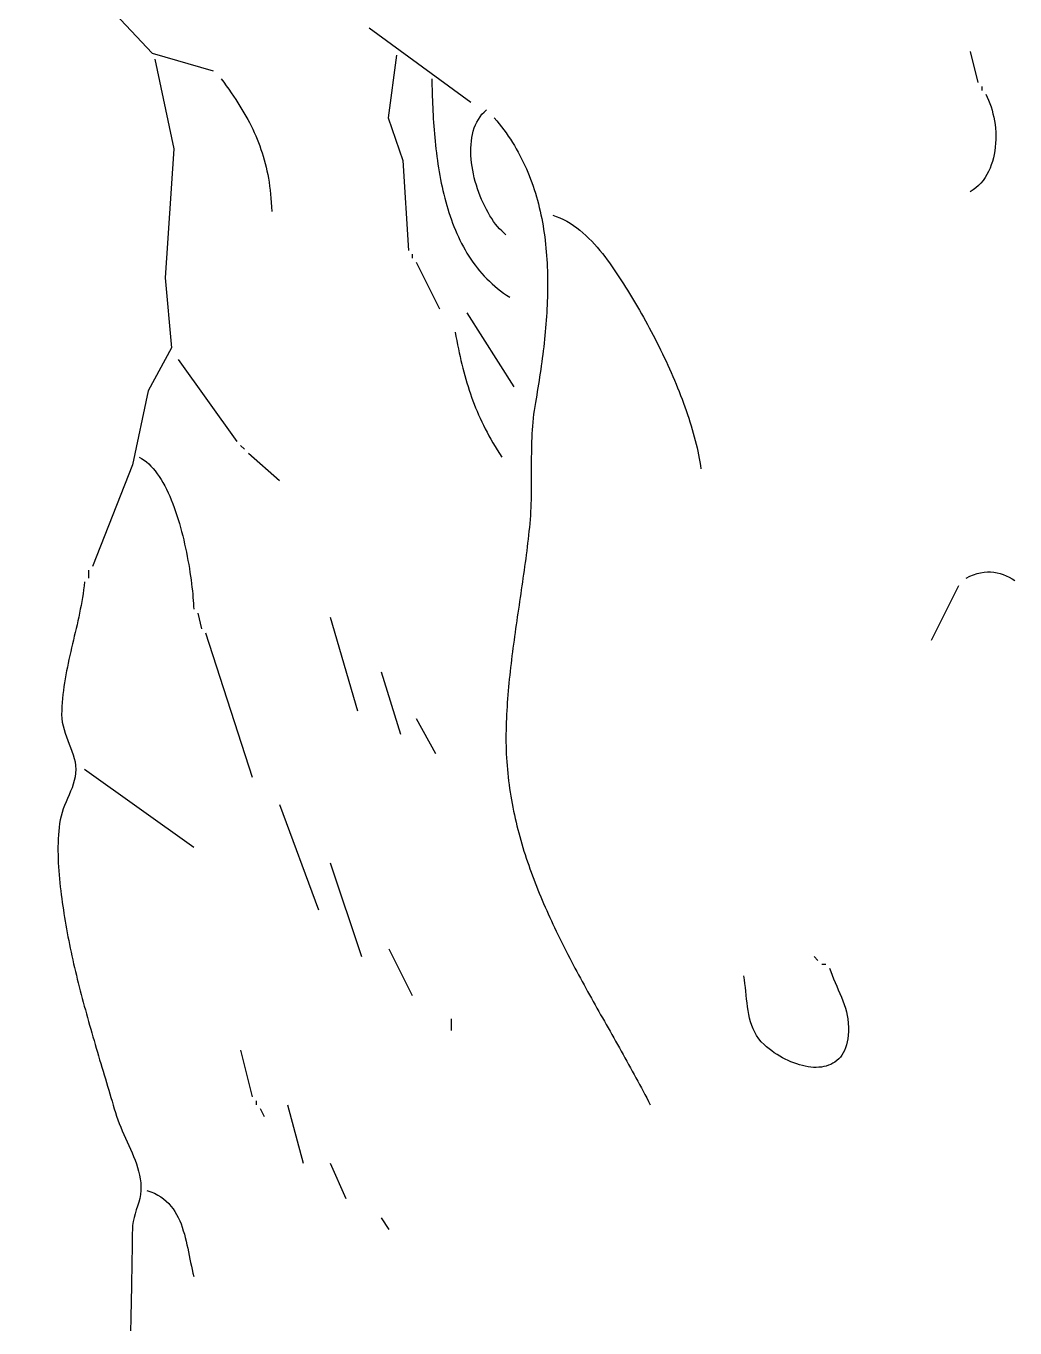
# Model space of a CAD drawing. Header units: millimetres. Extents: x 17 to 1517, y 15 to 1503.
# Drawn here: x 487 to 740.5, y 559.8 to 893.5 of the extents above; entities that cross this region are included whole.
import ezdxf

# ---------------------------------------------------------------- set-up
doc = ezdxf.new("R2010")
doc.units = ezdxf.units.MM
doc.layers.add('0_0_0', color=3, linetype='Continuous')

msp = doc.modelspace()

# ---------------------------------------------------------------- linework, layer by layer
at = {"layer": '0_0_0'}
for points in [[(487, 921), (519.3002, 886.5139), (535, 882)], [(575, 893), (601, 874)], [(520, 885), (524.9105, 862), (522.6351, 829), (524.267, 811), (518.3395, 800), (514.2739, 781), (504, 755)], [(582, 886), (579.8572, 870), (583.6204, 859), (585, 836)], [(729, 887), (731, 879)], [(537, 880), (537.6708, 879.0872), (538.3225, 878.186), (538.9552, 877.2952), (539.569, 876.4139), (540.1641, 875.5411), (540.7404, 874.6756), (541.2982, 873.8166), (541.8376, 872.963), (542.3587, 872.1138), (542.8616, 871.2679), (543.3464, 870.4244), (543.8133, 869.5822), (544.2623, 868.7404), (544.6937, 867.8979), (545.1074, 867.0537), (545.5037, 866.2068), (545.8826, 865.3561), (546.2443, 864.5008), (546.5888, 863.6396), (546.9164, 862.7717), (547.2271, 861.8961), (547.521, 861.0116), (547.7983, 860.1173), (548.0591, 859.2122), (548.3035, 858.2953), (548.5316, 857.3655), (548.7435, 856.4219), (548.9394, 855.4634), (549.1193, 854.4889), (549.2835, 853.4976), (549.4319, 852.4884), (549.5648, 851.4602), (549.6823, 850.4121), (549.7844, 849.3431), (549.8713, 848.252), (549.9431, 847.138), (550, 846)], [(591, 880), (591.0193, 879.1069), (591.0409, 878.2053), (591.065, 877.2955), (591.092, 876.378), (591.1222, 875.4533), (591.1559, 874.5218), (591.1934, 873.5839), (591.2351, 872.6402), (591.2813, 871.691), (591.3323, 870.7369), (591.3884, 869.7783), (591.45, 868.8156), (591.5174, 867.8493), (591.5908, 866.8799), (591.6707, 865.9079), (591.7574, 864.9336), (591.8511, 863.9576), (591.9522, 862.9802), (592.061, 862.002), (592.1779, 861.0234), (592.3031, 860.0449), (592.437, 859.0669), (592.58, 858.0899), (592.7322, 857.1144), (592.8941, 856.1407), (593.066, 855.1694), (593.2482, 854.2009), (593.4411, 853.2357), (593.6448, 852.2742), (593.8599, 851.3169), (594.0865, 850.3642), (594.3251, 849.4166), (594.5759, 848.4746), (594.8393, 847.5386), (595.1156, 846.6091), (595.405, 845.6865), (595.708, 844.7712), (596.0249, 843.8639), (596.356, 842.9648), (596.7015, 842.0745), (597.0619, 841.1934), (597.4375, 840.3219), (597.8285, 839.4606), (598.2353, 838.6099), (598.6582, 837.7702), (599.0976, 836.942), (599.5537, 836.1258), (600.027, 835.322), (600.5176, 834.5311), (601.026, 833.7535), (601.5524, 832.9897), (602.0973, 832.2401), (602.6608, 831.5052), (603.2434, 830.7855), (603.8453, 830.0814), (604.4669, 829.3934), (605.1085, 828.7219), (605.7704, 828.0674), (606.4529, 827.4303), (607.1565, 826.8112), (607.8813, 826.2104), (608.6277, 825.6284), (609.3961, 825.0657), (610.1867, 824.5227), (611, 824)], [(732, 878), (732, 877)], [(733, 876), (733.3835, 875.2488), (733.7393, 874.4626), (734.0668, 873.6446), (734.3648, 872.7979), (734.6327, 871.9256), (734.8695, 871.0309), (735.0745, 870.1169), (735.2466, 869.1868), (735.3851, 868.2437), (735.4891, 867.2907), (735.5578, 866.331), (735.5902, 865.3678), (735.5856, 864.4041), (735.543, 863.4431), (735.4616, 862.4879), (735.3405, 861.5418), (735.179, 860.6078), (734.976, 859.6891), (734.7309, 858.7888), (734.4426, 857.9101), (734.1103, 857.056), (733.7333, 856.2298), (733.3105, 855.4347), (732.8412, 854.6736), (732.3246, 853.9498), (731.7596, 853.2664), (731.1455, 852.6266), (730.4815, 852.0335), (729.7666, 851.4902), (729, 851)], [(610, 840), (609.4583, 840.4597), (608.9226, 840.9676), (608.3941, 841.5211), (607.874, 842.1179), (607.3635, 842.7555), (606.8639, 843.4315), (606.3764, 844.1436), (605.9021, 844.8892), (605.4423, 845.666), (604.9982, 846.4715), (604.5711, 847.3033), (604.1621, 848.159), (603.7724, 849.0363), (603.4032, 849.9325), (603.0559, 850.8455), (602.7315, 851.7726), (602.4314, 852.7115), (602.1566, 853.6599), (601.9085, 854.6152), (601.6882, 855.575), (601.497, 856.537), (601.3361, 857.4986), (601.2066, 858.4576), (601.1099, 859.4114), (601.047, 860.3577), (601.0193, 861.294), (601.028, 862.2178), (601.0742, 863.1269), (601.1591, 864.0188), (601.2841, 864.891), (601.4502, 865.7411), (601.6588, 866.5668), (601.911, 867.3655), (602.208, 868.1349), (602.5511, 868.8726), (602.9415, 869.5761), (603.3803, 870.243), (603.8689, 870.8709), (604.4084, 871.4573), (605, 872)], [(607, 870), (607.6503, 869.2375), (608.2817, 868.4669), (608.8944, 867.6882), (609.4887, 866.9016), (610.0647, 866.1073), (610.6227, 865.3054), (611.1629, 864.4961), (611.6854, 863.6795), (612.1907, 862.8558), (612.6787, 862.0252), (613.1499, 861.1878), (613.6043, 860.3437), (614.0423, 859.4933), (614.464, 858.6364), (614.8696, 857.7735), (615.2595, 856.9045), (615.6337, 856.0298), (615.9926, 855.1493), (616.3363, 854.2633), (616.6651, 853.372), (616.9791, 852.4754), (617.2787, 851.5739), (617.5639, 850.6674), (617.8352, 849.7562), (618.0926, 848.8405), (618.3363, 847.9203), (618.5667, 846.9959), (618.784, 846.0674), (618.9882, 845.135), (619.1798, 844.1988), (619.3588, 843.2589), (619.5256, 842.3157), (619.6803, 841.3691), (619.8231, 840.4194), (619.9543, 839.4667), (620.0741, 838.5111), (620.1828, 837.5529), (620.2804, 836.5922), (620.3674, 835.6292), (620.4438, 834.664), (620.5099, 833.6967), (620.5659, 832.7275), (620.6121, 831.7567), (620.6487, 830.7843), (620.6758, 829.8105), (620.6937, 828.8354), (620.7027, 827.8593), (620.7029, 826.8822), (620.6946, 825.9044), (620.678, 824.926), (620.6532, 823.9471), (620.6206, 822.9679), (620.5804, 821.9886), (620.5327, 821.0093), (620.4779, 820.0303), (620.416, 819.0515), (620.3474, 818.0733), (620.2722, 817.0957), (620.1907, 816.119), (620.1031, 815.1432), (620.0097, 814.1685), (619.9105, 813.1952), (619.8059, 812.2233), (619.6962, 811.253), (619.5814, 810.2845), (619.4618, 809.3179), (619.3377, 808.3534), (619.2092, 807.3912), (619.0766, 806.4313), (618.9402, 805.4741), (618.8, 804.5195), (618.6565, 803.5678), (618.5096, 802.6192), (618.3598, 801.6737), (618.2072, 800.7316), (618.052, 799.793), (617.8945, 798.8581), (617.7348, 797.927), (617.5733, 797), (617.4052, 795.989), (617.2558, 794.9807), (617.1239, 793.9748), (617.0085, 792.9711), (616.9086, 791.9695), (616.8229, 790.9698), (616.7504, 789.9717), (616.69, 788.9751), (616.6406, 787.9798), (616.6012, 786.9856), (616.5705, 785.9923), (616.5476, 784.9997), (616.5314, 784.0076), (616.5207, 783.0159), (616.5144, 782.0242), (616.5115, 781.0325), (616.5109, 780.0406), (616.5114, 779.0482), (616.512, 778.0551), (616.5116, 777.0613), (616.5091, 776.0664), (616.5034, 775.0703), (616.4934, 774.0728), (616.4781, 773.0736), (616.4562, 772.0727), (616.4268, 771.0698), (616.3887, 770.0647), (616.3408, 769.0573), (616.2821, 768.0473), (616.2115, 767.0345), (616.1278, 766.0188), (616.03, 765), (615.9239, 763.9931), (615.8136, 762.9874), (615.6992, 761.9826), (615.5812, 760.9788), (615.4596, 759.976), (615.3347, 758.974), (615.2067, 757.9729), (615.0759, 756.9725), (614.9425, 755.9729), (614.8067, 754.974), (614.6688, 753.9757), (614.529, 752.978), (614.3875, 751.9808), (614.2445, 750.9841), (614.1004, 749.9879), (613.9552, 748.9921), (613.8094, 747.9966), (613.663, 747.0014), (613.5163, 746.0064), (613.3696, 745.0117), (613.2231, 744.0171), (613.077, 743.0226), (612.9315, 742.0282), (612.7869, 741.0338), (612.6435, 740.0394), (612.5014, 739.0449), (612.3608, 738.0502), (612.2221, 737.0554), (612.0854, 736.0603), (611.951, 735.065), (611.819, 734.0693), (611.6899, 733.0733), (611.5637, 732.0768), (611.4407, 731.0799), (611.3211, 730.0824), (611.2052, 729.0844), (611.0932, 728.0858), (610.9854, 727.0865), (610.8819, 726.0865), (610.783, 725.0857), (610.6889, 724.0842), (610.5999, 723.0817), (610.5162, 722.0784), (610.438, 721.0741), (610.3655, 720.0689), (610.2991, 719.0625), (610.2389, 718.0551), (610.1851, 717.0466), (610.138, 716.0368), (610.0979, 715.0258), (610.0649, 714.0136), (610.0393, 713), (610.023, 711.9751), (610.0186, 710.9544), (610.0257, 709.9379), (610.0442, 708.9256), (610.0741, 707.9172), (610.1152, 706.9129), (610.1673, 705.9125), (610.2303, 704.916), (610.304, 703.9234), (610.3883, 702.9346), (610.4832, 701.9495), (610.5883, 700.9681), (610.7036, 699.9904), (610.829, 699.0162), (610.9643, 698.0456), (611.1094, 697.0785), (611.2641, 696.1148), (611.4283, 695.1545), (611.6018, 694.1976), (611.7846, 693.2439), (611.9764, 692.2934), (612.1772, 691.3462), (612.3867, 690.4021), (612.6049, 689.461), (612.8316, 688.523), (613.0666, 687.5879), (613.3099, 686.6558), (613.5613, 685.7265), (613.8206, 684.8001), (614.0877, 683.8764), (614.3625, 682.9554), (614.6448, 682.0372), (614.9345, 681.1215), (615.2314, 680.2084), (615.5355, 679.2978), (615.8465, 678.3896), (616.1643, 677.4839), (616.4888, 676.5805), (616.8199, 675.6795), (617.1573, 674.7807), (617.501, 673.8841), (617.8509, 672.9896), (618.2067, 672.0972), (618.5684, 671.2069), (618.9357, 670.3186), (619.3087, 669.4323), (619.687, 668.5478), (620.0706, 667.6652), (620.4594, 666.7843), (620.8532, 665.9052), (621.2518, 665.0278), (621.6551, 664.152), (622.0631, 663.2779), (622.4754, 662.4052), (622.8921, 661.534), (623.3129, 660.6643), (623.7377, 659.7959), (624.1664, 658.9289), (624.5989, 658.0631), (625.0349, 657.1986), (625.4744, 656.3353), (625.9172, 655.473), (626.3632, 654.6119), (626.8122, 653.7517), (627.2641, 652.8926), (627.7188, 652.0343), (628.1761, 651.1769), (628.6358, 650.3203), (629.0979, 649.4645), (629.5622, 648.6094), (630.0286, 647.755), (630.4968, 646.9011), (630.9668, 646.0478), (631.4385, 645.1951), (631.9116, 644.3427), (632.3861, 643.4908), (632.8618, 642.6392), (633.3386, 641.788), (633.8163, 640.937), (634.2948, 640.0861), (634.7739, 639.2354), (635.2536, 638.3849), (635.7336, 637.5343), (636.2139, 636.6838), (636.6942, 635.8331), (637.1745, 634.9824), (637.6546, 634.1315), (638.1343, 633.2804), (638.6136, 632.429), (639.0923, 631.5773), (639.5702, 630.7253), (640.0473, 629.8728), (640.5232, 629.0198), (640.9981, 628.1663), (641.4716, 627.3123), (641.9436, 626.4576), (642.4141, 625.6022), (642.8828, 624.7461), (643.3496, 623.8893), (643.8144, 623.0315), (644.2771, 622.173), (644.7375, 621.3134), (645.1954, 620.4529), (645.6508, 619.5914), (646.1034, 618.7287), (646.5532, 617.8649), (647, 617)], [(622, 845), (622.9284, 844.7058), (623.8413, 844.3514), (624.7381, 843.9407), (625.6183, 843.4773), (626.4816, 842.9651), (627.3276, 842.4078), (628.1556, 841.8093), (628.9654, 841.1733), (629.7565, 840.5037), (630.5283, 839.8042), (631.2806, 839.0786), (632.0129, 838.3307), (632.7246, 837.5643), (633.4154, 836.7832), (634.0848, 835.9912), (634.7324, 835.192), (635.3577, 834.3896), (635.9603, 833.5875), (636.5398, 832.7897), (637.0957, 832), (637.599, 831.2689), (638.1049, 830.5237), (638.613, 829.765), (639.1231, 828.9931), (639.6347, 828.2083), (640.1475, 827.4112), (640.6611, 826.6021), (641.1754, 825.7814), (641.6898, 824.9496), (642.2041, 824.1071), (642.718, 823.2543), (643.231, 822.3915), (643.7429, 821.5193), (644.2532, 820.6379), (644.7618, 819.7479), (645.2682, 818.8497), (645.7721, 817.9436), (646.2732, 817.03), (646.7711, 816.1095), (647.2655, 815.1823), (647.756, 814.2489), (648.2424, 813.3098), (648.7242, 812.3653), (649.2012, 811.4158), (649.6729, 810.4618), (650.1391, 809.5036), (650.5995, 808.5417), (651.0536, 807.5765), (651.5012, 806.6084), (651.9418, 805.6379), (652.3753, 804.6652), (652.8011, 803.6909), (653.2191, 802.7154), (653.6288, 801.739), (654.03, 800.7621), (654.4222, 799.7853), (654.8052, 798.8089), (655.1786, 797.8333), (655.542, 796.8589), (655.8952, 795.8862), (656.2377, 794.9155), (656.5693, 793.9473), (656.8896, 792.9819), (657.1983, 792.0199), (657.4951, 791.0615), (657.7795, 790.1072), (658.0513, 789.1575), (658.3102, 788.2127), (658.5557, 787.2733), (658.7875, 786.3396), (659.0054, 785.4121), (659.209, 784.4912), (659.3978, 783.5773), (659.5717, 782.6708), (659.7302, 781.7722), (659.8731, 780.8817), (660, 780)], [(586, 835), (586, 834)], [(587, 833), (593, 821)], [(600, 820), (612, 801)], [(597, 815), (597.2026, 813.9263), (597.408, 812.8677), (597.6167, 811.8236), (597.8293, 810.7933), (598.0465, 809.776), (598.2688, 808.7713), (598.4968, 807.7783), (598.7311, 806.7964), (598.9723, 805.825), (599.2211, 804.8633), (599.4779, 803.9109), (599.7435, 802.9668), (600.0184, 802.0306), (600.3032, 801.1016), (600.5984, 800.179), (600.9048, 799.2622), (601.2229, 798.3506), (601.5533, 797.4435), (601.8966, 796.5403), (602.2533, 795.6401), (602.6242, 794.7425), (603.0097, 793.8468), (603.4106, 792.9522), (603.8273, 792.0581), (604.2605, 791.1639), (604.7108, 790.2689), (605.1788, 789.3724), (605.6651, 788.4737), (606.1702, 787.5723), (606.6948, 786.6674), (607.2395, 785.7584), (607.8048, 784.8446), (608.3915, 783.9253), (609, 783)], [(526, 808), (541, 787)], [(542, 786), (543, 785)], [(516, 783), (516.6356, 782.643), (517.2542, 782.2322), (517.8561, 781.7697), (518.4414, 781.2576), (519.0101, 780.6982), (519.5626, 780.0934), (520.0988, 779.4455), (520.619, 778.7566), (521.1234, 778.0289), (521.612, 777.2644), (522.0851, 776.4654), (522.5427, 775.6339), (522.9851, 774.7721), (523.4124, 773.8821), (523.8247, 772.9661), (524.2222, 772.0263), (524.6051, 771.0647), (524.9735, 770.0835), (525.3275, 769.0848), (525.6674, 768.0708), (525.9932, 767.0436), (526.3051, 766.0054), (526.6033, 764.9583), (526.888, 763.9044), (527.1592, 762.8459), (527.4171, 761.7849), (527.6619, 760.7236), (527.8938, 759.664), (528.1128, 758.6084), (528.3192, 757.5589), (528.5131, 756.5176), (528.6946, 755.4866), (528.8639, 754.4682), (529.0212, 753.4643), (529.1666, 752.4773), (529.3002, 751.5091), (529.4223, 750.562), (529.5329, 749.6381), (529.6322, 748.7396), (529.7204, 747.8685), (529.7977, 747.027), (529.8641, 746.2172), (529.9198, 745.4414), (529.9651, 744.7016), (530, 744)], [(544, 784), (552, 777)], [(502, 751), (501.8878, 749.9897), (501.7594, 748.9831), (501.6158, 747.9799), (501.4583, 746.9799), (501.288, 745.9827), (501.1061, 744.988), (500.9139, 743.9955), (500.7124, 743.0051), (500.503, 742.0163), (500.2867, 741.0289), (500.0647, 740.0426), (499.8383, 739.0571), (499.6087, 738.0721), (499.377, 737.0874), (499.1443, 736.1026), (498.912, 735.1175), (498.6811, 734.1318), (498.4529, 733.1452), (498.2286, 732.1573), (498.0093, 731.168), (497.7962, 730.1769), (497.5906, 729.1837), (497.3935, 728.1882), (497.2062, 727.19), (497.0299, 726.1889), (496.8658, 725.1846), (496.715, 724.1768), (496.5787, 723.1652), (496.4581, 722.1496), (496.3545, 721.1295), (496.2689, 720.1048), (496.2026, 719.0752), (496.1568, 718.0403), (496.1327, 717), (496.1673, 716.0179), (496.2873, 715.0514), (496.4798, 714.0983), (496.7318, 713.1566), (497.0304, 712.2243), (497.3628, 711.2994), (497.7161, 710.3796), (498.0773, 709.4631), (498.4336, 708.5478), (498.7721, 707.6315), (499.0798, 706.7123), (499.3439, 705.788), (499.5514, 704.8567), (499.6895, 703.9163), (499.7454, 702.9647), (499.706, 702), (499.5739, 701.0411), (499.3678, 700.0989), (499.1001, 699.1704), (498.7833, 698.2527), (498.4296, 697.3429), (498.0516, 696.4381), (497.6617, 695.5354), (497.2722, 694.6319), (496.8956, 693.7246), (496.5443, 692.8107), (496.2307, 691.8872), (495.9672, 690.9513), (495.7662, 690), (495.6173, 689.0589), (495.4921, 688.1022), (495.3896, 687.1314), (495.3086, 686.1479), (495.2483, 685.1532), (495.2077, 684.1485), (495.1858, 683.1355), (495.1815, 682.1154), (495.1939, 681.0897), (495.222, 680.0599), (495.2648, 679.0272), (495.3214, 677.9933), (495.3907, 676.9595), (495.4717, 675.9271), (495.5635, 674.8977), (495.6651, 673.8727), (495.7754, 672.8534), (495.8936, 671.8414), (496.0185, 670.838), (496.1492, 669.8446), (496.2848, 668.8627), (496.4242, 667.8936), (496.5664, 666.9389), (496.7106, 666), (496.8671, 665.0142), (497.0301, 664.0279), (497.1995, 663.0412), (497.3751, 662.054), (497.5568, 661.0665), (497.7443, 660.0787), (497.9375, 659.0905), (498.1362, 658.1021), (498.3404, 657.1136), (498.5497, 656.1248), (498.7641, 655.1359), (498.9834, 654.1469), (499.2075, 653.1579), (499.4361, 652.1689), (499.6691, 651.18), (499.9064, 650.1911), (500.1477, 649.2023), (500.393, 648.2137), (500.6421, 647.2254), (500.8947, 646.2372), (501.1508, 645.2494), (501.4102, 644.2619), (501.6727, 643.2748), (501.9381, 642.2881), (502.2064, 641.3019), (502.4772, 640.3161), (502.7506, 639.3309), (503.0262, 638.3463), (503.304, 637.3623), (503.5838, 636.379), (503.8654, 635.3964), (504.1486, 634.4146), (504.4334, 633.4335), (504.7194, 632.4533), (505.0067, 631.474), (505.295, 630.4956), (505.5841, 629.5181), (505.8739, 628.5416), (506.1642, 627.5662), (506.4549, 626.5919), (506.7458, 625.6187), (507.0368, 624.6467), (507.3276, 623.6759), (507.6181, 622.7063), (507.9082, 621.738), (508.1977, 620.7711), (508.4864, 619.8056), (508.7742, 618.8414), (509.0609, 617.8788), (509.3463, 616.9176), (509.6303, 615.958), (509.9128, 615), (510.208, 614.061), (510.537, 613.1247), (510.8947, 612.1905), (511.276, 611.2577), (511.6759, 610.3257), (512.0893, 609.3938), (512.5112, 608.4613), (512.9364, 607.5277), (513.36, 606.5923), (513.7769, 605.6545), (514.182, 604.7135), (514.5702, 603.7689), (514.9365, 602.8198), (515.2759, 601.8658), (515.5832, 600.906), (515.8534, 599.94), (516.0814, 598.967), (516.2623, 597.9864), (516.3908, 596.9976), (516.4621, 596), (516.4461, 594.9795), (516.3286, 593.9745), (516.131, 592.9812), (515.8749, 591.9957), (515.5817, 591.0143), (515.2729, 590.0332), (514.9701, 589.0487), (514.6948, 588.0569), (514.4684, 587.054), (514.3124, 586.0363), (514.2484, 585), (514.2376, 584.0069), (514.2259, 583.0134), (514.2134, 582.0194), (514.2001, 581.0251), (514.186, 580.0303), (514.1712, 579.0352), (514.1557, 578.0397), (514.1396, 577.0438), (514.1229, 576.0475), (514.1056, 575.0509), (514.0877, 574.0539), (514.0693, 573.0566), (514.0505, 572.059), (514.0313, 571.061), (514.0117, 570.0628), (513.9917, 569.0642), (513.9714, 568.0653), (513.9508, 567.0661), (513.93, 566.0667), (513.909, 565.067), (513.8878, 564.067), (513.8665, 563.0667), (513.8452, 562.0663), (513.8237, 561.0655), (513.8023, 560.0646), (513.7809, 559.0634)], [(503, 754), (503, 752)], [(728, 752), (728.948, 752.4709), (729.8781, 752.8542), (730.7904, 753.1533), (731.6854, 753.3716), (732.5636, 753.5122), (733.4253, 753.5786), (734.2708, 753.5741), (735.1006, 753.502), (735.9151, 753.3657), (736.7147, 753.1685), (737.4997, 752.9137), (738.2705, 752.6046), (739.0276, 752.2446), (739.7714, 751.8371), (740.5022, 751.3852)], [(726, 750), (719, 736)], [(531, 743), (532, 739)], [(565, 742), (572, 718)], [(533, 738), (545, 701)], [(578, 728), (583, 712)], [(587, 716), (592, 707)], [(502, 703), (530, 683)], [(552, 694), (562, 667)], [(565, 679), (573, 655)], [(580, 657), (586, 645)], [(689, 655), (690, 654)], [(693, 652), (693.3062, 651.114), (693.6491, 650.2115), (694.0204, 649.2948), (694.4119, 648.3666), (694.8154, 647.4293), (695.2227, 646.4854), (695.6254, 645.5375), (696.0155, 644.588), (696.3847, 643.6396), (696.7247, 642.6946), (697.0273, 641.7556), (697.2843, 640.8252), (697.4876, 639.9058), (697.6288, 639), (697.7397, 637.8675), (697.7956, 636.7957), (697.7984, 635.7837), (697.7498, 634.8304), (697.6518, 633.935), (697.5061, 633.0963), (697.3147, 632.3134), (697.0793, 631.5853), (696.802, 630.9111), (696.4844, 630.2897), (696.1285, 629.7201), (695.7362, 629.2015), (695.3092, 628.7327), (694.8495, 628.3129), (694.3588, 627.941), (693.8391, 627.616), (693.2923, 627.3369), (692.72, 627.1029), (692.1243, 626.9128), (691.507, 626.7657), (690.8699, 626.6606), (690.215, 626.5965), (689.5439, 626.5725), (688.8587, 626.5876), (688.1611, 626.6407), (687.4531, 626.7309), (686.7364, 626.8572), (686.0129, 627.0187), (685.2846, 627.2142), (684.5532, 627.4429), (683.8205, 627.7038), (683.0886, 627.9958), (682.3591, 628.3181), (681.6341, 628.6695), (680.9152, 629.0492), (680.2045, 629.4561), (679.5037, 629.8892), (678.8146, 630.3476), (678.1393, 630.8303), (677.4794, 631.3363), (676.8369, 631.8646), (676.2137, 632.4143), (675.4786, 633.1489), (674.8334, 633.9218), (674.2712, 634.7298), (673.7854, 635.5701), (673.3689, 636.4395), (673.015, 637.3351), (672.7168, 638.254), (672.4676, 639.193), (672.2604, 640.1493), (672.0885, 641.1198), (671.9449, 642.1015), (671.823, 643.0914), (671.7158, 644.0866), (671.6166, 645.084), (671.5184, 646.0807), (671.4145, 647.0736), (671.298, 648.0598), (671.1621, 649.0362), (671, 650)], [(691, 653), (692, 653)], [(596, 639), (596, 636)], [(542, 631), (545, 619)], [(546, 618), (546, 617)], [(547, 616), (548, 614)], [(554, 617), (558, 602)], [(565, 602), (569, 593)], [(518, 595), (518.9834, 594.6733), (519.8996, 594.2924), (520.7516, 593.8597), (521.5422, 593.378), (522.2745, 592.8497), (522.9513, 592.2776), (523.5757, 591.6642), (524.1505, 591.0121), (524.6787, 590.3239), (525.1633, 589.6023), (525.6071, 588.8498), (526.0133, 588.0691), (526.3846, 587.2627), (526.7241, 586.4333), (527.0348, 585.5835), (527.3194, 584.7158), (527.5811, 583.833), (527.8227, 582.9375), (528.0472, 582.032), (528.2575, 581.1191), (528.4566, 580.2014), (528.6475, 579.2815), (528.8331, 578.362), (529.0163, 577.4456), (529.2, 576.5348), (529.3873, 575.6322), (529.5811, 574.7405), (529.7844, 573.8622), (530, 573)], [(578, 588), (580, 585)]]:
    msp.add_lwpolyline(points, dxfattribs=at)

doc.saveas('drawing.dxf')
